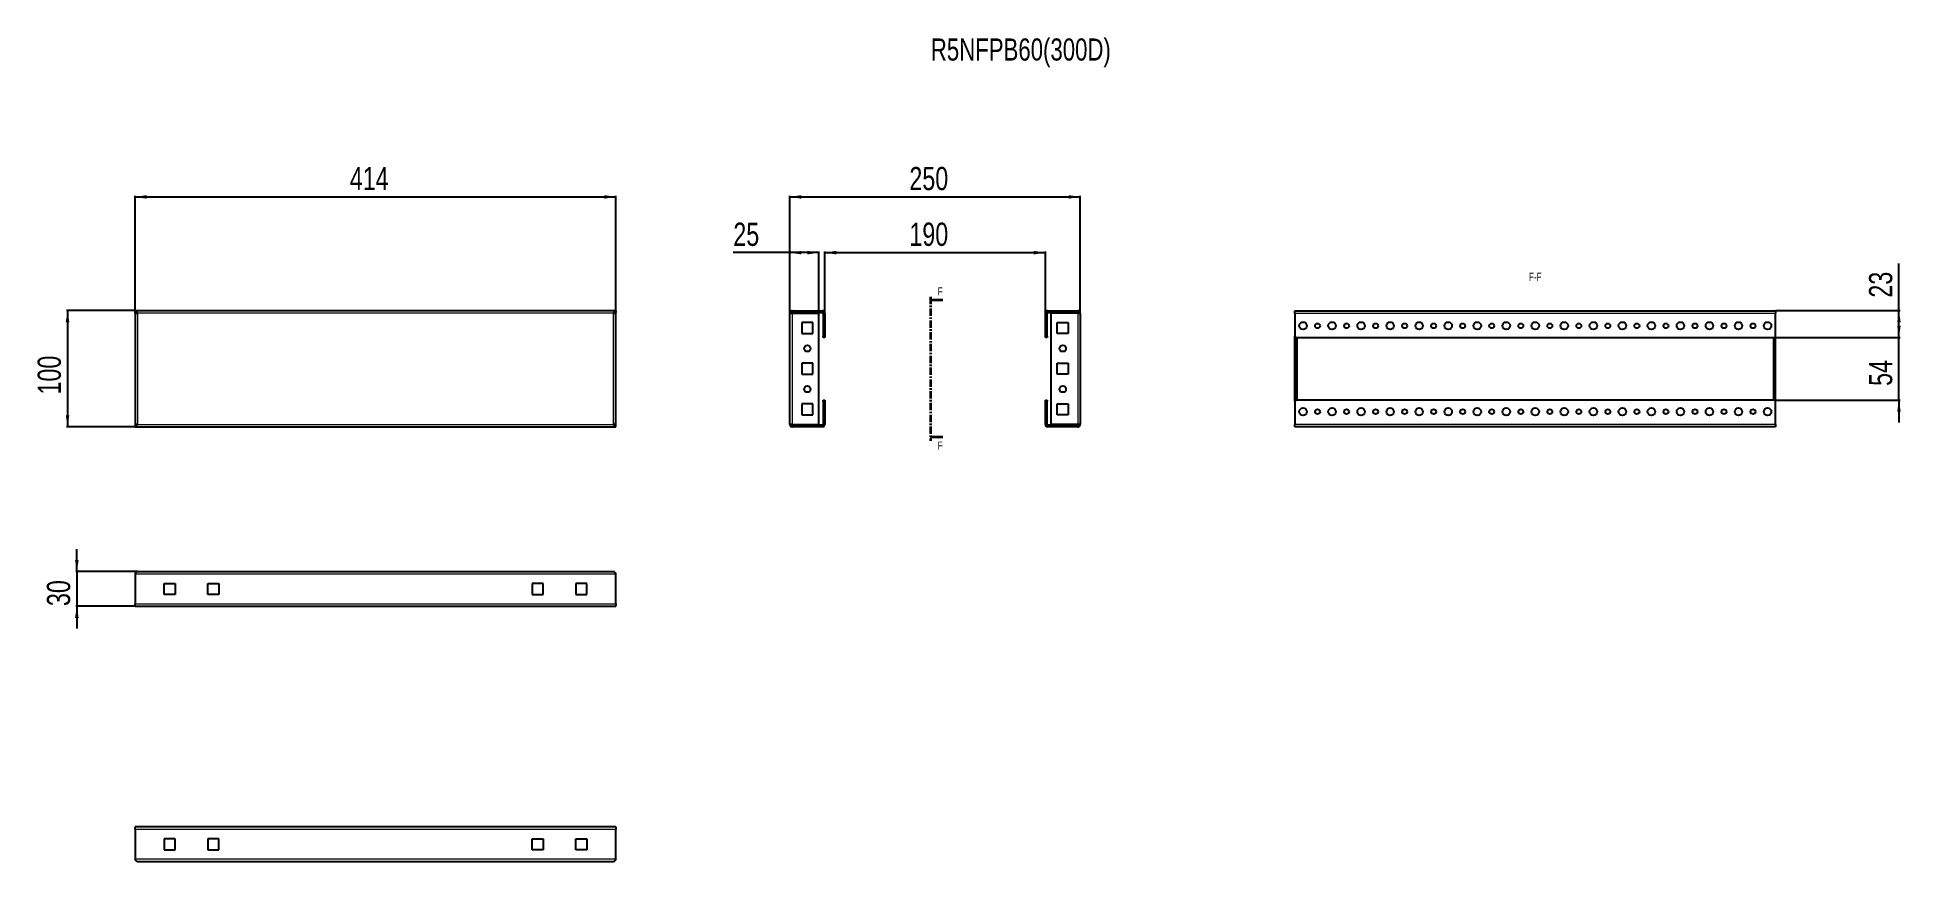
# Model space of a CAD drawing. Header units: millimetres. Extents: x -114 to 1491, y -142 to 568.
import ezdxf

# ---------------------------------------------------------------- set-up
doc = ezdxf.new("R2010")
doc.units = ezdxf.units.MM
doc.linetypes.add('CENTER', pattern=[10.16, 6.35, -1.27, 1.27, -1.27])
doc.layers.add('FORMAT', color=7, linetype='Continuous')
doc.styles.add('SLDTEXTSTYLE0', font='TXT', dxfattribs={"width": 0.75})
doc.dimstyles.new('SLDDIMSTYLE0', dxfattribs={"dimtxt": 20, "dimasz": 10, "dimexe": 0, "dimexo": 0.0625, "dimgap": 5, "dimtad": 2, "dimdec": 1, "dimrnd": 1e-09, "dimzin": 12, "dimdsep": 46, "dimtxsty": 'SLDTEXTSTYLE0', "dimsah": 1, "dimcen": 0.09, "dimadec": 0, "dimazin": 3, "dimtfac": 1, "dimtofl": 0, "dimtmove": 0, "dimatfit": 3, "dimfxl": 0, "dimfrac": 2, "dimtolj": 1, "dimtzin": 12, "dimarcsym": 0})
doc.dimstyles.new('SLDDIMSTYLE1', dxfattribs={"dimtxt": 20, "dimasz": 10, "dimexe": 0, "dimexo": 0.0625, "dimgap": 5, "dimtad": 2, "dimdec": 1, "dimrnd": 1e-09, "dimzin": 12, "dimdsep": 46, "dimtxsty": 'SLDTEXTSTYLE0', "dimsah": 1, "dimcen": 0.09, "dimadec": 0, "dimazin": 3, "dimtfac": 1, "dimtmove": 0, "dimatfit": 0, "dimfxl": 0, "dimfrac": 2, "dimtolj": 1, "dimtzin": 12, "dimarcsym": 0})

# ---------------------------------------------------------------- blocks, each defined once
blk = doc.blocks.new('_D')
at = {"layer": 'FORMAT'}
for p, q in [((-29.8, 330.6), (-29.8, 431.6)), ((-29.8, 430.6), (384.2, 430.6)), ((384.2, 330.6), (384.2, 431.6))]:
    blk.add_line(p, q, dxfattribs=at)
for points in [[(-29.8, 430.6), (-19.8, 429), (-19.8, 432.1)], [(384.2, 430.6), (374.2, 432.1), (374.2, 429)]]:
    blk.add_solid(points, dxfattribs=at)
at = {"layer": 'FORMAT', "insert": (155.1, 456.4), "char_height": 20, "attachment_point": 1, "style": 'SLDTEXTSTYLE0'}
blk.add_mtext('414', dxfattribs=at)
blk = doc.blocks.new('_D_1')
at = {"layer": 'FORMAT'}
for p, q in [((-29.8, 332.6), (-88.9, 332.6)), ((-87.9, 332.6), (-87.9, 232.6)), ((-29.8, 232.6), (-88.9, 232.6))]:
    blk.add_line(p, q, dxfattribs=at)
for points in [[(-87.9, 332.6), (-89.5, 322.6), (-86.4, 322.6)], [(-87.9, 232.6), (-86.4, 242.6), (-89.5, 242.6)]]:
    blk.add_solid(points, dxfattribs=at)
at = {"layer": 'FORMAT', "insert": (-113.7, 260.4), "char_height": 20, "attachment_point": 1, "rotation": 90, "style": 'SLDTEXTSTYLE0'}
blk.add_mtext('100', dxfattribs=at)
blk = doc.blocks.new('_D_2')
at = {"layer": 'FORMAT'}
for p, q in [((534.1, 330.5), (534.1, 431.6)), ((534.1, 430.6), (784.1, 430.6)), ((784.1, 330.5), (784.1, 431.6))]:
    blk.add_line(p, q, dxfattribs=at)
for points in [[(534.1, 430.6), (544.1, 429), (544.1, 432.1)], [(784.1, 430.6), (774.1, 432.1), (774.1, 429)]]:
    blk.add_solid(points, dxfattribs=at)
at = {"layer": 'FORMAT', "insert": (637, 456.4), "char_height": 20, "attachment_point": 1, "style": 'SLDTEXTSTYLE0'}
blk.add_mtext('250', dxfattribs=at)
blk = doc.blocks.new('_D_3')
at = {"layer": 'FORMAT'}
for p, q in [((564.1, 330.5), (564.1, 383.6)), ((564.1, 382.6), (754.1, 382.6)), ((754.1, 330.5), (754.1, 383.6))]:
    blk.add_line(p, q, dxfattribs=at)
for points in [[(564.1, 382.6), (574.1, 381), (574.1, 384.1)], [(754.1, 382.6), (744.1, 384.1), (744.1, 381)]]:
    blk.add_solid(points, dxfattribs=at)
at = {"layer": 'FORMAT', "insert": (637, 408.4), "char_height": 20, "attachment_point": 1, "style": 'SLDTEXTSTYLE0'}
blk.add_mtext('190', dxfattribs=at)
blk = doc.blocks.new('_D_4')
at = {"layer": 'FORMAT'}
for p, q in [((534.1, 382.6), (485.4, 382.6)), ((534.1, 330.5), (534.1, 383.6)), ((559.1, 382.6), (534.1, 382.6)), ((559.1, 330.6), (559.1, 383.6))]:
    blk.add_line(p, q, dxfattribs=at)
for points in [[(534.1, 382.6), (544.1, 381), (544.1, 384.1)], [(559.1, 382.6), (549.1, 384.1), (549.1, 381)]]:
    blk.add_solid(points, dxfattribs=at)
at = {"layer": 'FORMAT', "insert": (485.4, 408.4), "char_height": 20, "attachment_point": 1, "style": 'SLDTEXTSTYLE0'}
blk.add_mtext('25', dxfattribs=at)
blk = doc.blocks.new('_D_5')
at = {"layer": 'FORMAT'}
for p, q in [((-79.9, 108), (-79.9, 127.3)), ((-27.7, 108), (-80.9, 108)), ((-79.9, 108), (-79.9, 78)), ((-29.8, 78), (-80.9, 78)), ((-79.9, 78), (-79.9, 58.8))]:
    blk.add_line(p, q, dxfattribs=at)
for points in [[(-79.9, 108), (-78.4, 118), (-81.5, 118)], [(-79.9, 78), (-81.5, 68), (-78.4, 68)]]:
    blk.add_solid(points, dxfattribs=at)
at = {"layer": 'FORMAT', "insert": (-105.7, 78.2), "char_height": 20, "attachment_point": 1, "rotation": 90, "style": 'SLDTEXTSTYLE0'}
blk.add_mtext('30', dxfattribs=at)
blk = doc.blocks.new('_D_6')
at = {"layer": 'FORMAT'}
for p, q in [((1489.2, 309.6), (1489.2, 328.8)), ((1382, 309.6), (1490.2, 309.6)), ((1489.2, 255.6), (1489.2, 309.6)), ((1382, 255.6), (1490.2, 255.6)), ((1489.2, 255.6), (1489.2, 236.3))]:
    blk.add_line(p, q, dxfattribs=at)
for points in [[(1489.2, 309.6), (1490.7, 319.6), (1487.7, 319.6)], [(1489.2, 255.6), (1487.7, 245.6), (1490.7, 245.6)]]:
    blk.add_solid(points, dxfattribs=at)
at = {"layer": 'FORMAT', "insert": (1463.4, 267.8), "char_height": 20, "attachment_point": 1, "rotation": 90, "style": 'SLDTEXTSTYLE0'}
blk.add_mtext('54', dxfattribs=at)
blk = doc.blocks.new('_D_7')
at = {"layer": 'FORMAT'}
for p, q in [((1489.2, 332.6), (1489.2, 373.3)), ((1383, 332.6), (1490.2, 332.6)), ((1489.2, 309.6), (1489.2, 332.6)), ((1382, 309.6), (1490.2, 309.6))]:
    blk.add_line(p, q, dxfattribs=at)
for points in [[(1489.2, 332.6), (1487.7, 322.6), (1490.7, 322.6)], [(1489.2, 309.6), (1490.7, 319.6), (1487.7, 319.6)]]:
    blk.add_solid(points, dxfattribs=at)
at = {"layer": 'FORMAT', "insert": (1463.4, 343.8), "char_height": 20, "attachment_point": 1, "rotation": 90, "style": 'SLDTEXTSTYLE0'}
blk.add_mtext('23', dxfattribs=at)

msp = doc.modelspace()

# ---------------------------------------------------------------- linework, layer by layer
at = {"color": 7, "linetype": 'CENTER', "lineweight": 35}
msp.add_line((655.22, 344.57), (655.22, 220.56), dxfattribs=at)
at = {"color": 7, "linetype": 'Continuous', "lineweight": 35}
for p, q in [((665.86, 341.57), (655.22, 341.57)), ((665.86, 223.56), (655.22, 223.56))]:
    msp.add_line(p, q, dxfattribs=at)
at = {"color": 7, "linetype": 'Continuous', "lineweight": 25}
for p, q in [((-29.78, 331.07), (-29.78, 332.57)), ((384.22, 332.57), (-29.78, 332.57)), ((-29.78, 331.07), (-29.78, 330.57)), ((-29.78, 330.57), (-29.78, 234.57)), ((-29.78, 330.57), (-28.28, 330.57)), ((384.22, 330.57), (382.72, 330.57)), ((384.22, 332.57), (384.22, 331.07)), ((384.22, 330.57), (384.22, 331.07)), ((384.22, 234.57), (384.22, 330.57)), ((534.14, 234.67), (534.14, 330.47)), ((536.24, 332.57), (536.24, 331.07)), ((536.24, 332.57), (562.04, 332.57)), ((536.24, 331.07), (562.04, 331.07)), ((536.24, 330.57), (559.14, 330.57)), ((544.39, 322.32), (544.39, 312.82)), ((553.89, 322.32), (544.39, 322.32)), ((553.89, 312.82), (553.89, 322.32)), ((559.14, 234.57), (559.14, 330.57)), ((562.64, 330.47), (562.64, 310.57)), ((564.14, 330.47), (564.14, 310.57)), ((754.14, 310.57), (754.14, 330.47)), ((755.64, 310.57), (755.64, 330.47)), ((756.24, 332.57), (782.04, 332.57)), ((756.24, 331.07), (782.04, 331.07)), ((759.14, 234.57), (759.14, 330.57)), ((782.04, 330.57), (759.14, 330.57)), ((764.39, 322.32), (773.89, 322.32)), ((764.39, 312.82), (764.39, 322.32)), ((773.89, 322.32), (773.89, 312.82)), ((782.04, 331.07), (782.04, 332.57)), ((784.14, 330.47), (784.14, 234.67)), ((969.04, 330.47), (969.04, 332.57)), ((969.04, 332.57), (1383.04, 332.57)), ((969.04, 330.47), (969.04, 310.57)), ((1383.04, 332.57), (1383.04, 330.47)), ((1383.04, 310.57), (1383.04, 330.47)), ((544.39, 312.82), (553.89, 312.82)), ((562.64, 310.57), (564.14, 310.57)), ((562.64, 309.57), (562.64, 310.57)), ((564.14, 309.57), (562.64, 309.57)), ((564.14, 310.57), (564.14, 309.57)), ((754.14, 310.57), (755.64, 310.57)), ((754.14, 309.57), (754.14, 310.57)), ((755.64, 309.57), (754.14, 309.57)), ((755.64, 310.57), (755.64, 309.57)), ((773.89, 312.82), (764.39, 312.82)), ((969.04, 310.57), (970.04, 309.57)), ((969.04, 254.57), (969.04, 310.57)), ((970.04, 309.57), (1382.04, 309.57)), ((970.54, 255.57), (970.54, 309.57)), ((1381.54, 255.57), (1381.54, 309.57)), ((1382.04, 309.57), (1383.04, 310.57)), ((1383.04, 254.57), (1383.04, 310.57)), ((544.39, 287.32), (544.39, 277.82)), ((553.89, 287.32), (544.39, 287.32)), ((544.39, 277.82), (553.89, 277.82)), ((553.89, 277.82), (553.89, 287.32)), ((764.39, 287.32), (773.89, 287.32)), ((764.39, 277.82), (764.39, 287.32)), ((773.89, 277.82), (764.39, 277.82)), ((773.89, 287.32), (773.89, 277.82)), ((553.89, 252.32), (544.39, 252.32)), ((544.39, 252.32), (544.39, 242.82)), ((544.39, 242.82), (553.89, 242.82)), ((553.89, 242.82), (553.89, 252.32)), ((562.64, 254.57), (562.64, 255.57)), ((562.64, 255.57), (564.14, 255.57)), ((564.14, 254.57), (562.64, 254.57)), ((562.64, 254.57), (562.64, 234.67)), ((564.14, 255.57), (564.14, 254.57)), ((564.14, 254.57), (564.14, 234.67)), ((754.14, 255.57), (755.64, 255.57)), ((754.14, 254.57), (754.14, 255.57)), ((754.14, 234.67), (754.14, 254.57)), ((755.64, 254.57), (754.14, 254.57)), ((755.64, 255.57), (755.64, 254.57)), ((755.64, 234.67), (755.64, 254.57)), ((764.39, 252.32), (773.89, 252.32)), ((764.39, 242.82), (764.39, 252.32)), ((773.89, 242.82), (764.39, 242.82)), ((773.89, 252.32), (773.89, 242.82)), ((970.04, 255.57), (969.04, 254.57)), ((969.04, 254.57), (969.04, 234.67)), ((1382.04, 255.57), (970.04, 255.57)), ((1383.04, 254.57), (1382.04, 255.57)), ((1383.04, 234.67), (1383.04, 254.57)), ((-28.28, 234.57), (-29.78, 234.57)), ((-29.78, 234.57), (-29.78, 234.07)), ((-29.78, 234.07), (-29.78, 232.57)), ((-29.78, 232.57), (384.22, 232.57)), ((382.72, 234.57), (384.22, 234.57)), ((384.22, 234.07), (384.22, 234.57)), ((384.22, 232.57), (384.22, 234.07)), ((536.24, 234.57), (559.14, 234.57)), ((536.24, 232.57), (536.24, 234.07)), ((562.04, 234.07), (536.24, 234.07)), ((562.04, 232.57), (536.24, 232.57)), ((782.04, 234.07), (756.24, 234.07)), ((782.04, 232.57), (756.24, 232.57)), ((782.04, 234.57), (759.14, 234.57)), ((782.04, 234.07), (782.04, 232.57)), ((969.04, 232.57), (969.04, 234.67)), ((1383.04, 232.57), (969.04, 232.57)), ((1383.04, 234.67), (1383.04, 232.57)), ((-29.78, 105.92), (-29.78, 80.12)), ((-27.68, 108.02), (382.12, 108.02)), ((-4.78, 97.77), (4.72, 97.77)), ((-4.78, 88.27), (-4.78, 97.77)), ((4.72, 97.77), (4.72, 88.27)), ((32.72, 97.77), (42.22, 97.77)), ((32.72, 88.27), (32.72, 97.77)), ((42.22, 97.77), (42.22, 88.27)), ((321.72, 97.77), (312.22, 97.77)), ((312.22, 97.77), (312.22, 88.27)), ((321.72, 88.27), (321.72, 97.77)), ((349.72, 97.77), (349.72, 88.27)), ((359.22, 97.77), (349.72, 97.77)), ((359.22, 88.27), (359.22, 97.77)), ((384.22, 80.12), (384.22, 105.92)), ((4.72, 88.27), (-4.78, 88.27)), ((42.22, 88.27), (32.72, 88.27)), ((312.22, 88.27), (321.72, 88.27)), ((349.72, 88.27), (359.22, 88.27)), ((-29.78, 78.02), (-29.78, 80.12)), ((-29.78, 78.02), (384.22, 78.02)), ((384.22, 80.12), (384.22, 78.02)), ((-29.78, -114.08), (-29.78, -111.98)), ((384.22, -111.98), (-29.78, -111.98)), ((384.22, -111.98), (384.22, -114.08)), ((-29.78, -114.08), (-29.78, -139.88)), ((4.72, -122.23), (-4.78, -122.23)), ((-4.78, -122.23), (-4.78, -131.73)), ((4.72, -131.73), (4.72, -122.23)), ((42.22, -122.23), (32.72, -122.23)), ((32.72, -122.23), (32.72, -131.73)), ((42.22, -131.73), (42.22, -122.23)), ((312.22, -131.73), (312.22, -122.23)), ((312.22, -122.23), (321.72, -122.23)), ((321.72, -122.23), (321.72, -131.73)), ((349.72, -122.23), (359.22, -122.23)), ((349.72, -131.73), (349.72, -122.23)), ((359.22, -122.23), (359.22, -131.73)), ((384.22, -139.88), (384.22, -114.08)), ((382.12, -141.98), (-27.68, -141.98)), ((-4.78, -131.73), (4.72, -131.73)), ((32.72, -131.73), (42.22, -131.73)), ((321.72, -131.73), (312.22, -131.73)), ((359.22, -131.73), (349.72, -131.73))]:
    msp.add_line(p, q, dxfattribs=at)
at = {"color": 8, "linetype": 'Continuous', "lineweight": 18}
for p, q in [((382.12, 330.47), (-27.68, 330.47)), ((-27.68, 330.47), (-27.68, 234.67)), ((382.12, 234.67), (382.12, 330.47)), ((536.24, 234.57), (536.24, 330.57)), ((562.04, 331.07), (562.04, 332.57)), ((562.64, 330.47), (564.14, 330.47)), ((755.64, 330.47), (754.14, 330.47)), ((756.24, 331.07), (756.24, 332.57)), ((782.04, 330.57), (782.04, 234.57)), ((969.04, 330.47), (1383.04, 330.47)), ((971.14, 255.57), (971.14, 309.57)), ((1380.94, 309.57), (1380.94, 255.57)), ((-27.68, 234.67), (382.12, 234.67)), ((562.04, 234.07), (562.04, 232.57)), ((562.64, 234.67), (564.14, 234.67)), ((755.64, 234.67), (754.14, 234.67)), ((756.24, 234.07), (756.24, 232.57)), ((1383.04, 234.67), (969.04, 234.67)), ((-29.78, 105.92), (384.22, 105.92)), ((-29.78, 80.12), (384.22, 80.12)), ((384.22, -114.08), (-29.78, -114.08)), ((384.22, -139.88), (-29.78, -139.88))]:
    msp.add_line(p, q, dxfattribs=at)
at = {"color": 7, "linetype": 'Continuous', "lineweight": 25}
for centre, radius in [((976.04, 319.57), 3.25), ((988.54, 319.57), 2.1), ((1001.04, 319.57), 3.25), ((1013.54, 319.57), 2.1), ((1026.04, 319.57), 3.25), ((1038.54, 319.57), 2.1), ((1051.04, 319.57), 3.25), ((1063.54, 319.57), 2.1), ((1076.04, 319.57), 3.25), ((1088.54, 319.57), 2.1), ((1101.04, 319.57), 3.25), ((1113.54, 319.57), 2.1), ((1126.04, 319.57), 3.25), ((1138.54, 319.57), 2.1), ((1151.04, 319.57), 3.25), ((1163.54, 319.57), 2.1), ((1176.04, 319.57), 3.25), ((1188.54, 319.57), 2.1), ((1201.04, 319.57), 3.25), ((1213.54, 319.57), 2.1), ((1226.04, 319.57), 3.25), ((1238.54, 319.57), 2.1), ((1251.04, 319.57), 3.25), ((1263.54, 319.57), 2.1), ((1276.04, 319.57), 3.25), ((1288.54, 319.57), 2.1), ((1301.04, 319.57), 3.25), ((1313.54, 319.57), 2.1), ((1326.04, 319.57), 3.25), ((1338.54, 319.57), 2.1), ((1351.04, 319.57), 3.25), ((1363.54, 319.57), 2.1), ((1376.04, 319.57), 3.25), ((549.14, 300.07), 2.75), ((769.14, 300.07), 2.75), ((549.14, 265.07), 2.75), ((769.14, 265.07), 2.75), ((976.04, 245.57), 3.25), ((988.54, 245.57), 2.1), ((1001.04, 245.57), 3.25), ((1013.54, 245.57), 2.1), ((1026.04, 245.57), 3.25), ((1038.54, 245.57), 2.1), ((1051.04, 245.57), 3.25), ((1063.54, 245.57), 2.1), ((1076.04, 245.57), 3.25), ((1088.54, 245.57), 2.1), ((1101.04, 245.57), 3.25), ((1113.54, 245.57), 2.1), ((1126.04, 245.57), 3.25), ((1138.54, 245.57), 2.1), ((1151.04, 245.57), 3.25), ((1163.54, 245.57), 2.1), ((1176.04, 245.57), 3.25), ((1188.54, 245.57), 2.1), ((1201.04, 245.57), 3.25), ((1213.54, 245.57), 2.1), ((1226.04, 245.57), 3.25), ((1238.54, 245.57), 2.1), ((1251.04, 245.57), 3.25), ((1263.54, 245.57), 2.1), ((1276.04, 245.57), 3.25), ((1288.54, 245.57), 2.1), ((1301.04, 245.57), 3.25), ((1313.54, 245.57), 2.1), ((1326.04, 245.57), 3.25), ((1338.54, 245.57), 2.1), ((1351.04, 245.57), 3.25), ((1363.54, 245.57), 2.1), ((1376.04, 245.57), 3.25)]:
    msp.add_circle(centre, radius, dxfattribs=at)
for centre, radius, start, end in [((562.04, 330.47), 2.1, 0, 90), ((562.04, 330.47), 0.6, 0, 90), ((756.24, 330.47), 2.1, 90, 180), ((756.24, 330.47), 0.6, 90, 180), ((562.04, 234.67), 2.1, 270, 0), ((562.04, 234.67), 0.6, 270, 0), ((756.24, 234.67), 2.1, 180, 270), ((756.24, 234.67), 0.6, 180, 270)]:
    msp.add_arc(centre, radius, start, end, dxfattribs=at)
for points, knots in [([(-27.68, 330.47), (-27.86, 330.75), (-28.22, 331.31), (-28.75, 332.01), (-29.27, 332.48), (-29.62, 332.54), (-29.78, 332.57)], [0, 0, 0, 0, 0.25475266, 0.50964469, 0.7645377, 1, 1, 1, 1]), ([(-27.68, 330.47), (-27.86, 330.55), (-28.23, 330.71), (-28.92, 330.98), (-29.44, 331.03), (-29.78, 331.07)], [0, 0, 0, 0, 0.2598775, 0.5197391, 1, 1, 1, 1]), ([(784.14, 330.47), (784.11, 330.75), (784.04, 331.31), (783.54, 332.01), (782.84, 332.48), (782.3, 332.54), (782.04, 332.57)], [0, 0, 0, 0, 0.25475266, 0.50964469, 0.7645377, 1, 1, 1, 1]), ([(782.64, 330.47), (782.63, 330.55), (782.61, 330.71), (782.42, 330.98), (782.19, 331.03), (782.04, 331.07)], [0, 0, 0, 0, 0.2598775, 0.5197391, 1, 1, 1, 1]), ([(382.12, 108.02), (382.3, 107.99), (382.65, 107.92), (383.19, 107.42), (383.71, 106.72), (384.06, 106.18), (384.22, 105.92)], [0, 0, 0, 0, 0.25475266, 0.50964469, 0.7645377, 1, 1, 1, 1]), ([(-27.68, -141.98), (-27.86, -141.95), (-28.22, -141.88), (-28.75, -141.38), (-29.27, -140.68), (-29.62, -140.14), (-29.78, -139.88)], [0, 0, 0, 0, 0.25475266, 0.50964469, 0.7645377, 1, 1, 1, 1])]:
    msp.add_open_spline(points, degree=3, knots=knots, dxfattribs=at)
for points in [[(-29.78, 330.57), (-29.75, 330.56), (-29.69, 330.54), (-29.2, 330.52), (-28.51, 330.49), (-27.96, 330.47), (-27.68, 330.47)], [(384.22, 332.57), (384.04, 332.53), (383.69, 332.47), (383.17, 331.99), (382.64, 331.29), (382.29, 330.74), (382.12, 330.47)], [(384.22, 331.07), (383.87, 331.03), (383.17, 330.95), (382.47, 330.63), (382.12, 330.47)], [(382.12, 330.47), (382.39, 330.47), (382.95, 330.49), (383.64, 330.52), (384.13, 330.54), (384.19, 330.56), (384.22, 330.57)], [(536.24, 332.57), (535.97, 332.53), (535.41, 332.47), (534.72, 331.99), (534.23, 331.29), (534.17, 330.74), (534.14, 330.47)], [(534.14, 330.47), (534.17, 330.47), (534.23, 330.49), (534.72, 330.52), (535.41, 330.54), (535.97, 330.56), (536.24, 330.57)], [(536.24, 331.07), (536.08, 331.03), (535.75, 330.95), (535.68, 330.63), (535.64, 330.47)], [(782.04, 330.57), (782.32, 330.56), (782.87, 330.54), (783.56, 330.52), (784.05, 330.49), (784.11, 330.47), (784.14, 330.47)], [(-29.78, 232.57), (-29.61, 232.6), (-29.26, 232.66), (-28.73, 233.15), (-28.21, 233.84), (-27.86, 234.39), (-27.68, 234.67)], [(-27.68, 234.67), (-27.96, 234.66), (-28.51, 234.64), (-29.2, 234.62), (-29.69, 234.59), (-29.75, 234.57), (-29.78, 234.57)], [(-29.78, 234.07), (-29.43, 234.1), (-28.73, 234.18), (-28.03, 234.5), (-27.68, 234.67)], [(382.12, 234.67), (382.29, 234.39), (382.64, 233.84), (383.17, 233.15), (383.69, 232.66), (384.04, 232.6), (384.22, 232.57)], [(382.12, 234.67), (382.47, 234.5), (383.17, 234.18), (383.87, 234.1), (384.22, 234.07)], [(384.22, 234.57), (384.19, 234.57), (384.13, 234.59), (383.64, 234.62), (382.95, 234.64), (382.39, 234.66), (382.12, 234.67)], [(536.24, 234.57), (535.97, 234.57), (535.41, 234.59), (534.72, 234.62), (534.23, 234.64), (534.17, 234.66), (534.14, 234.67)], [(534.14, 234.67), (534.17, 234.39), (534.23, 233.84), (534.72, 233.15), (535.41, 232.66), (535.97, 232.6), (536.24, 232.57)], [(535.64, 234.67), (535.68, 234.5), (535.75, 234.18), (536.08, 234.1), (536.24, 234.07)], [(784.14, 234.67), (784.11, 234.66), (784.05, 234.64), (783.56, 234.62), (782.87, 234.59), (782.32, 234.57), (782.04, 234.57)], [(782.04, 234.07), (782.2, 234.1), (782.53, 234.18), (782.6, 234.5), (782.64, 234.67)], [(782.04, 232.57), (782.32, 232.6), (782.87, 232.66), (783.56, 233.15), (784.05, 233.84), (784.11, 234.39), (784.14, 234.67)], [(-29.78, 105.92), (-29.61, 106.19), (-29.26, 106.75), (-28.73, 107.44), (-28.21, 107.92), (-27.86, 107.99), (-27.68, 108.02)], [(384.22, -139.88), (384.04, -140.16), (383.69, -140.71), (383.17, -141.4), (382.64, -141.89), (382.29, -141.95), (382.12, -141.98)]]:
    msp.add_open_spline(points, degree=3, dxfattribs=at)
at = {"color": 7, "linetype": 'Continuous', "lineweight": 35}
for points in [[(655.22, 341.57), (662.22, 340.45), (662.22, 342.69)], [(655.22, 223.56), (662.22, 222.44), (662.22, 224.68)]]:
    msp.add_solid(points, dxfattribs=at)

# ---------------------------------------------------------------- texts
at = {"color": 7, "linetype": 'Continuous', "char_height": 7, "attachment_point": 1, "style": 'SLDTEXTSTYLE0'}
for insert in [(661.34, 352.69), (661.34, 219.86)]:
    msp.add_mtext('F', dxfattribs=dict(at, insert=insert))
at = {"layer": 'FORMAT', "style": 'SLDTEXTSTYLE0'}
for s, insert, char_height, attachment_point in [('R5NFPB60(300D)', (655.48, 567.04), 19.05, 1), ('F-F', (1175.95, 365.26), 7, 2)]:
    msp.add_mtext(s, dxfattribs=dict(at, insert=insert, char_height=char_height, attachment_point=attachment_point))

# ---------------------------------------------------------------- dimensions: what is measured, and where the dimension line sits
at = {"layer": 'FORMAT'}
for base, p1, p2, picture, middle in [((384.22, 430.57), (-29.78, 330.57), (384.22, 330.57), '_D', (177.22, 430.57)), ((784.14, 430.57), (534.14, 330.47), (784.14, 330.47), '_D_2', (659.14, 430.57)), ((534.14, 382.57), (559.14, 330.57), (534.14, 330.47), '_D_4', (500.14, 382.57)), ((754.14, 382.57), (564.14, 330.47), (754.14, 330.47), '_D_3', (659.14, 382.57))]:
    dim = msp.add_linear_dim(base=base, p1=p1, p2=p2, dimstyle='SLDDIMSTYLE0', dxfattribs=at)
    dim.commit()
    dim.dimension.update_dxf_attribs({"geometry": picture, "text_midpoint": middle, "dimtype": 160})
for base, p1, p2, dimstyle, picture, middle in [((1489.21, 332.57), (1382.04, 309.57), (1383.04, 332.57), 'SLDDIMSTYLE0', '_D_7', (1489.21, 358.57)), ((-87.95, 232.57), (-29.78, 332.57), (-29.78, 232.57), 'SLDDIMSTYLE0', '_D_1', (-87.95, 282.57)), ((1489.21, 309.57), (1382.04, 255.57), (1382.04, 309.57), 'SLDDIMSTYLE1', '_D_6', (1489.21, 282.57)), ((-79.95, 78.02), (-27.68, 108.02), (-29.78, 78.02), 'SLDDIMSTYLE1', '_D_5', (-79.95, 93.02))]:
    dim = msp.add_linear_dim(base=base, p1=p1, p2=p2, angle=90, dimstyle=dimstyle, dxfattribs=at)
    dim.commit()
    dim.dimension.update_dxf_attribs({"geometry": picture, "text_midpoint": middle, "dimtype": 160})

doc.saveas('drawing.dxf')
